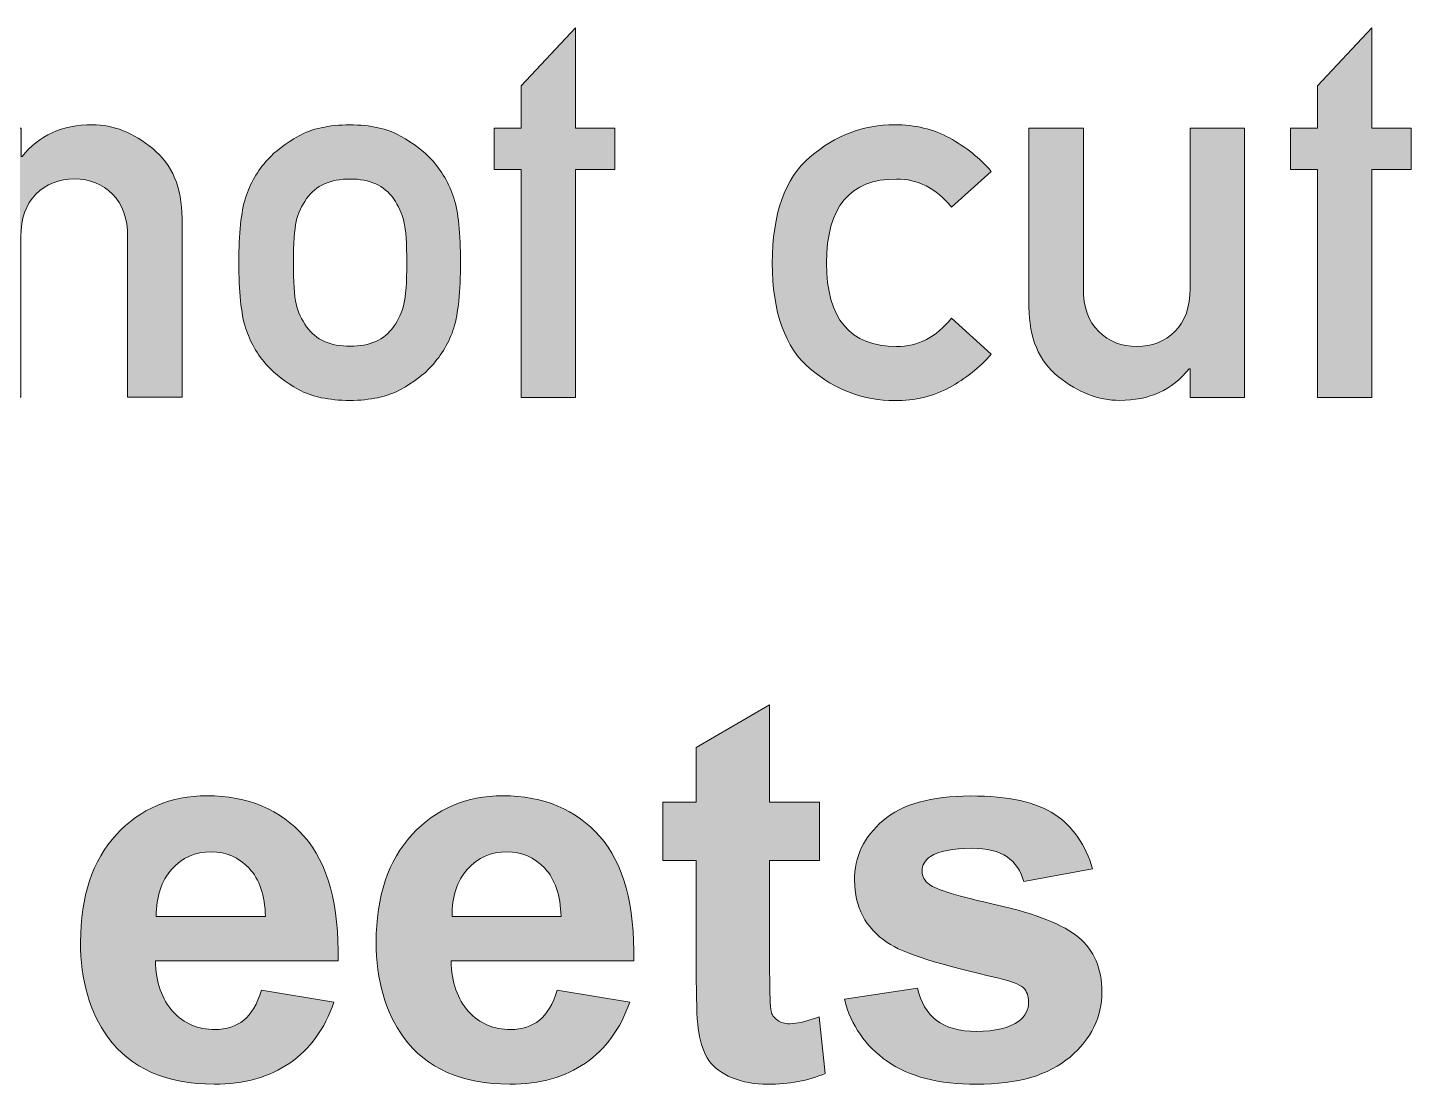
# Model space of a CAD drawing. Header units: inches. Extents: x 247 to 2765, y -1897 to -1110.
# Drawn here: x 703.53 to 714.54, y -1868.62 to -1860.2 of the extents above; entities that cross this region are included whole.
import ezdxf

# ---------------------------------------------------------------- set-up
doc = ezdxf.new("R2010")
doc.units = ezdxf.units.IN
doc.header["$MEASUREMENT"] = 0
doc.layers.add('Layer 1', color=7, linetype='Continuous')

# ---------------------------------------------------------------- blocks, each defined once
blk = doc.blocks.new('block 46')
at = {"layer": 'Layer 1', "true_color": 0x010202}
h = blk.add_hatch(color=98, dxfattribs=at)
h.dxf.hatch_style = 2
h.paths.add_polyline_path([(707.456, -1863.151), (707.456, -1861.334), (707.241, -1861.334), (707.241, -1861.004), (707.456, -1861.004), (707.456, -1860.667), (707.888, -1860.205), (707.888, -1861.004), (708.203, -1861.004), (708.203, -1861.334), (707.888, -1861.334), (707.888, -1863.151)])
h = blk.add_hatch(color=98, dxfattribs=at)
h.dxf.hatch_style = 2
h.paths.add_polyline_path([(713.797, -1863.151), (713.797, -1861.334), (713.582, -1861.334), (713.582, -1861.004), (713.797, -1861.004), (713.797, -1860.667), (714.229, -1860.205), (714.229, -1861.004), (714.544, -1861.004), (714.544, -1861.334), (714.229, -1861.334), (714.229, -1863.151)])
h = blk.add_hatch(color=98, dxfattribs=at)
h.dxf.hatch_style = 2
edge = h.paths.add_edge_path()
edge.add_spline(control_points=[(703.042, -1863.149), (703.042, -1863.149), (703.042, -1861.004), (703.042, -1861.004), (703.042, -1861.004), (703.475, -1861.004), (703.475, -1861.004), (703.475, -1861.004), (703.475, -1861.232), (703.475, -1861.232), (703.475, -1861.232), (703.482, -1861.232), (703.482, -1861.232), (703.616, -1861.063), (703.802, -1860.978), (704.041, -1860.978), (704.209, -1860.978), (704.369, -1861.041), (704.523, -1861.168), (704.677, -1861.294), (704.756, -1861.479), (704.756, -1861.721), (704.756, -1861.721), (704.756, -1863.147), (704.756, -1863.147), (704.756, -1863.147), (704.323, -1863.147), (704.323, -1863.147), (704.323, -1863.147), (704.323, -1861.871), (704.323, -1861.871), (704.323, -1861.726), (704.283, -1861.613), (704.202, -1861.531), (704.121, -1861.45), (704.021, -1861.409), (703.901, -1861.409), (703.776, -1861.409), (703.673, -1861.449), (703.593, -1861.531), (703.512, -1861.612), (703.473, -1861.726), (703.473, -1861.871), (703.473, -1861.871), (703.473, -1863.147), (703.473, -1863.147), (703.473, -1863.147), (703.041, -1863.147), (703.041, -1863.147), (703.041, -1863.147), (703.041, -1863.149), (703.041, -1863.149), (703.041, -1863.149), (703.042, -1863.149), (703.042, -1863.149), (703.042, -1863.149), (703.042, -1863.149), (703.042, -1863.149)], knot_values=[0, 0, 0, 0, 1, 1, 1, 2, 2, 2, 3, 3, 3, 4, 4, 4, 5, 5, 5, 6, 6, 6, 7, 7, 7, 8, 8, 8, 9, 9, 9, 10, 10, 10, 11, 11, 11, 12, 12, 12, 13, 13, 13, 14, 14, 14, 15, 15, 15, 16, 16, 16, 17, 17, 17, 18, 18, 18, 19, 19, 19, 19], degree=3, periodic=1)
h = blk.add_hatch(color=98, dxfattribs=at)
h.dxf.hatch_style = 2
edge = h.paths.add_edge_path()
edge.add_spline(control_points=[(705.208, -1862.073), (705.208, -1861.844), (705.226, -1861.672), (705.262, -1861.559), (705.298, -1861.447), (705.357, -1861.345), (705.439, -1861.254), (705.499, -1861.188), (705.58, -1861.127), (705.684, -1861.068), (705.788, -1861.009), (705.924, -1860.979), (706.092, -1860.979), (706.257, -1860.979), (706.393, -1861.009), (706.496, -1861.068), (706.601, -1861.127), (706.683, -1861.189), (706.742, -1861.254), (706.824, -1861.345), (706.883, -1861.447), (706.92, -1861.559), (706.957, -1861.672), (706.973, -1861.844), (706.973, -1862.073), (706.973, -1862.308), (706.955, -1862.481), (706.92, -1862.595), (706.885, -1862.709), (706.824, -1862.809), (706.742, -1862.901), (706.683, -1862.967), (706.601, -1863.028), (706.496, -1863.086), (706.391, -1863.144), (706.256, -1863.173), (706.092, -1863.173), (705.923, -1863.173), (705.788, -1863.144), (705.684, -1863.086), (705.58, -1863.028), (705.499, -1862.966), (705.439, -1862.901), (705.357, -1862.809), (705.298, -1862.708), (705.262, -1862.595), (705.226, -1862.482), (705.208, -1862.308), (705.208, -1862.073)], knot_values=[0, 0, 0, 0, 1, 1, 1, 2, 2, 2, 3, 3, 3, 4, 4, 4, 5, 5, 5, 6, 6, 6, 7, 7, 7, 8, 8, 8, 9, 9, 9, 10, 10, 10, 11, 11, 11, 12, 12, 12, 13, 13, 13, 14, 14, 14, 15, 15, 15, 16, 16, 16, 16], degree=3, periodic=1)
edge = h.paths.add_edge_path()
edge.add_spline(control_points=[(706.546, -1862.079), (706.546, -1861.923), (706.539, -1861.813), (706.523, -1861.749), (706.507, -1861.685), (706.479, -1861.624), (706.441, -1861.566), (706.366, -1861.462), (706.25, -1861.41), (706.095, -1861.41), (705.937, -1861.41), (705.821, -1861.462), (705.748, -1861.566), (705.707, -1861.624), (705.68, -1861.685), (705.665, -1861.749), (705.651, -1861.813), (705.643, -1861.92), (705.643, -1862.073), (705.643, -1862.23), (705.65, -1862.342), (705.665, -1862.405), (705.68, -1862.469), (705.707, -1862.53), (705.748, -1862.586), (705.821, -1862.691), (705.937, -1862.742), (706.095, -1862.742), (706.25, -1862.742), (706.367, -1862.691), (706.441, -1862.586), (706.479, -1862.53), (706.508, -1862.47), (706.523, -1862.406), (706.537, -1862.343), (706.546, -1862.234), (706.546, -1862.079)], knot_values=[0, 0, 0, 0, 1, 1, 1, 2, 2, 2, 3, 3, 3, 4, 4, 4, 5, 5, 5, 6, 6, 6, 7, 7, 7, 8, 8, 8, 9, 9, 9, 10, 10, 10, 11, 11, 11, 12, 12, 12, 12], degree=3, periodic=1)
h = blk.add_hatch(color=98, dxfattribs=at)
h.dxf.hatch_style = 2
edge = h.paths.add_edge_path()
edge.add_spline(control_points=[(710.882, -1862.519), (710.882, -1862.519), (711.2, -1862.804), (711.2, -1862.804), (711.106, -1862.912), (710.995, -1863), (710.867, -1863.07), (710.739, -1863.14), (710.592, -1863.175), (710.43, -1863.175), (710.182, -1863.175), (709.958, -1863.09), (709.757, -1862.921), (709.558, -1862.752), (709.456, -1862.472), (709.456, -1862.079), (709.456, -1861.686), (709.557, -1861.405), (709.757, -1861.234), (709.958, -1861.063), (710.182, -1860.978), (710.43, -1860.978), (710.592, -1860.978), (710.739, -1861.013), (710.867, -1861.083), (710.995, -1861.154), (711.107, -1861.242), (711.2, -1861.35), (711.2, -1861.35), (710.882, -1861.633), (710.882, -1861.633), (710.761, -1861.484), (710.615, -1861.41), (710.446, -1861.41), (710.074, -1861.41), (709.888, -1861.632), (709.888, -1862.079), (709.888, -1862.522), (710.074, -1862.744), (710.446, -1862.744), (710.617, -1862.744), (710.763, -1862.669), (710.882, -1862.519)], knot_values=[0, 0, 0, 0, 1, 1, 1, 2, 2, 2, 3, 3, 3, 4, 4, 4, 5, 5, 5, 6, 6, 6, 7, 7, 7, 8, 8, 8, 9, 9, 9, 10, 10, 10, 11, 11, 11, 12, 12, 12, 13, 13, 13, 14, 14, 14, 14], degree=3, periodic=1)
h = blk.add_hatch(color=98, dxfattribs=at)
h.dxf.hatch_style = 2
edge = h.paths.add_edge_path()
edge.add_spline(control_points=[(711.5, -1862.43), (711.5, -1862.43), (711.5, -1861.004), (711.5, -1861.004), (711.5, -1861.004), (711.933, -1861.004), (711.933, -1861.004), (711.933, -1861.004), (711.933, -1862.283), (711.933, -1862.283), (711.933, -1862.429), (711.973, -1862.542), (712.055, -1862.624), (712.136, -1862.704), (712.238, -1862.744), (712.36, -1862.744), (712.481, -1862.744), (712.581, -1862.704), (712.662, -1862.624), (712.743, -1862.543), (712.783, -1862.429), (712.783, -1862.283), (712.783, -1862.283), (712.783, -1861.004), (712.783, -1861.004), (712.783, -1861.004), (713.216, -1861.004), (713.216, -1861.004), (713.216, -1861.004), (713.216, -1863.149), (713.216, -1863.149), (713.216, -1863.149), (712.783, -1863.149), (712.783, -1863.149), (712.783, -1863.149), (712.783, -1862.921), (712.783, -1862.921), (712.783, -1862.921), (712.775, -1862.921), (712.775, -1862.921), (712.642, -1863.09), (712.458, -1863.173), (712.222, -1863.173), (712.053, -1863.173), (711.891, -1863.11), (711.735, -1862.985), (711.578, -1862.859), (711.5, -1862.674), (711.5, -1862.43)], knot_values=[0, 0, 0, 0, 1, 1, 1, 2, 2, 2, 3, 3, 3, 4, 4, 4, 5, 5, 5, 6, 6, 6, 7, 7, 7, 8, 8, 8, 9, 9, 9, 10, 10, 10, 11, 11, 11, 12, 12, 12, 13, 13, 13, 14, 14, 14, 15, 15, 15, 16, 16, 16, 16], degree=3, periodic=1)
at = {"layer": 'Layer 1', "lineweight": 0}
for points in [[(707.456, -1863.151), (707.456, -1861.334), (707.241, -1861.334), (707.241, -1861.004), (707.456, -1861.004), (707.456, -1860.667), (707.888, -1860.205), (707.888, -1861.004), (708.203, -1861.004), (708.203, -1861.334), (707.888, -1861.334), (707.888, -1863.151), (707.456, -1863.151), (707.456, -1863.151)], [(713.797, -1863.151), (713.797, -1861.334), (713.582, -1861.334), (713.582, -1861.004), (713.797, -1861.004), (713.797, -1860.667), (714.229, -1860.205), (714.229, -1861.004), (714.544, -1861.004), (714.544, -1861.334), (714.229, -1861.334), (714.229, -1863.151), (713.797, -1863.151), (713.797, -1863.151)]]:
    blk.add_lwpolyline(points, dxfattribs=at)
for points, knots in [([(703.042, -1863.149), (703.042, -1863.149), (703.042, -1861.004), (703.042, -1861.004), (703.042, -1861.004), (703.475, -1861.004), (703.475, -1861.004), (703.475, -1861.004), (703.475, -1861.232), (703.475, -1861.232), (703.475, -1861.232), (703.482, -1861.232), (703.482, -1861.232), (703.616, -1861.063), (703.802, -1860.978), (704.041, -1860.978), (704.209, -1860.978), (704.369, -1861.041), (704.523, -1861.168), (704.677, -1861.294), (704.756, -1861.479), (704.756, -1861.721), (704.756, -1861.721), (704.756, -1863.147), (704.756, -1863.147), (704.756, -1863.147), (704.323, -1863.147), (704.323, -1863.147), (704.323, -1863.147), (704.323, -1861.871), (704.323, -1861.871), (704.323, -1861.726), (704.283, -1861.613), (704.202, -1861.531), (704.121, -1861.45), (704.021, -1861.409), (703.901, -1861.409), (703.776, -1861.409), (703.673, -1861.449), (703.593, -1861.531), (703.512, -1861.612), (703.473, -1861.726), (703.473, -1861.871), (703.473, -1861.871), (703.473, -1863.147), (703.473, -1863.147), (703.473, -1863.147), (703.041, -1863.147), (703.041, -1863.147), (703.041, -1863.147), (703.041, -1863.149), (703.041, -1863.149), (703.041, -1863.149), (703.042, -1863.149), (703.042, -1863.149), (703.042, -1863.149), (703.042, -1863.149), (703.042, -1863.149)], [0, 0, 0, 0, 1, 1, 1, 2, 2, 2, 3, 3, 3, 4, 4, 4, 5, 5, 5, 6, 6, 6, 7, 7, 7, 8, 8, 8, 9, 9, 9, 10, 10, 10, 11, 11, 11, 12, 12, 12, 13, 13, 13, 14, 14, 14, 15, 15, 15, 16, 16, 16, 17, 17, 17, 18, 18, 18, 19, 19, 19, 19]), ([(705.208, -1862.073), (705.208, -1861.844), (705.226, -1861.672), (705.262, -1861.559), (705.298, -1861.447), (705.357, -1861.345), (705.439, -1861.254), (705.499, -1861.188), (705.58, -1861.127), (705.684, -1861.068), (705.788, -1861.009), (705.924, -1860.979), (706.092, -1860.979), (706.257, -1860.979), (706.393, -1861.009), (706.496, -1861.068), (706.601, -1861.127), (706.683, -1861.189), (706.742, -1861.254), (706.824, -1861.345), (706.883, -1861.447), (706.92, -1861.559), (706.957, -1861.672), (706.973, -1861.844), (706.973, -1862.073), (706.973, -1862.308), (706.955, -1862.481), (706.92, -1862.595), (706.885, -1862.709), (706.824, -1862.809), (706.742, -1862.901), (706.683, -1862.967), (706.601, -1863.028), (706.496, -1863.086), (706.391, -1863.144), (706.256, -1863.173), (706.092, -1863.173), (705.923, -1863.173), (705.788, -1863.144), (705.684, -1863.086), (705.58, -1863.028), (705.499, -1862.966), (705.439, -1862.901), (705.357, -1862.809), (705.298, -1862.708), (705.262, -1862.595), (705.226, -1862.482), (705.208, -1862.308), (705.208, -1862.073)], [0, 0, 0, 0, 1, 1, 1, 2, 2, 2, 3, 3, 3, 4, 4, 4, 5, 5, 5, 6, 6, 6, 7, 7, 7, 8, 8, 8, 9, 9, 9, 10, 10, 10, 11, 11, 11, 12, 12, 12, 13, 13, 13, 14, 14, 14, 15, 15, 15, 16, 16, 16, 16]), ([(710.882, -1862.519), (710.882, -1862.519), (711.2, -1862.804), (711.2, -1862.804), (711.106, -1862.912), (710.995, -1863), (710.867, -1863.07), (710.739, -1863.14), (710.592, -1863.175), (710.43, -1863.175), (710.182, -1863.175), (709.958, -1863.09), (709.757, -1862.921), (709.558, -1862.752), (709.456, -1862.472), (709.456, -1862.079), (709.456, -1861.686), (709.557, -1861.405), (709.757, -1861.234), (709.958, -1861.063), (710.182, -1860.978), (710.43, -1860.978), (710.592, -1860.978), (710.739, -1861.013), (710.867, -1861.083), (710.995, -1861.154), (711.107, -1861.242), (711.2, -1861.35), (711.2, -1861.35), (710.882, -1861.633), (710.882, -1861.633), (710.761, -1861.484), (710.615, -1861.41), (710.446, -1861.41), (710.074, -1861.41), (709.888, -1861.632), (709.888, -1862.079), (709.888, -1862.522), (710.074, -1862.744), (710.446, -1862.744), (710.617, -1862.744), (710.763, -1862.669), (710.882, -1862.519)], [0, 0, 0, 0, 1, 1, 1, 2, 2, 2, 3, 3, 3, 4, 4, 4, 5, 5, 5, 6, 6, 6, 7, 7, 7, 8, 8, 8, 9, 9, 9, 10, 10, 10, 11, 11, 11, 12, 12, 12, 13, 13, 13, 14, 14, 14, 14]), ([(711.5, -1862.43), (711.5, -1862.43), (711.5, -1861.004), (711.5, -1861.004), (711.5, -1861.004), (711.933, -1861.004), (711.933, -1861.004), (711.933, -1861.004), (711.933, -1862.283), (711.933, -1862.283), (711.933, -1862.429), (711.973, -1862.542), (712.055, -1862.624), (712.136, -1862.704), (712.238, -1862.744), (712.36, -1862.744), (712.481, -1862.744), (712.581, -1862.704), (712.662, -1862.624), (712.743, -1862.543), (712.783, -1862.429), (712.783, -1862.283), (712.783, -1862.283), (712.783, -1861.004), (712.783, -1861.004), (712.783, -1861.004), (713.216, -1861.004), (713.216, -1861.004), (713.216, -1861.004), (713.216, -1863.149), (713.216, -1863.149), (713.216, -1863.149), (712.783, -1863.149), (712.783, -1863.149), (712.783, -1863.149), (712.783, -1862.921), (712.783, -1862.921), (712.783, -1862.921), (712.775, -1862.921), (712.775, -1862.921), (712.642, -1863.09), (712.458, -1863.173), (712.222, -1863.173), (712.053, -1863.173), (711.891, -1863.11), (711.735, -1862.985), (711.578, -1862.859), (711.5, -1862.674), (711.5, -1862.43)], [0, 0, 0, 0, 1, 1, 1, 2, 2, 2, 3, 3, 3, 4, 4, 4, 5, 5, 5, 6, 6, 6, 7, 7, 7, 8, 8, 8, 9, 9, 9, 10, 10, 10, 11, 11, 11, 12, 12, 12, 13, 13, 13, 14, 14, 14, 15, 15, 15, 16, 16, 16, 16]), ([(706.546, -1862.079), (706.546, -1861.923), (706.539, -1861.813), (706.523, -1861.749), (706.507, -1861.685), (706.479, -1861.624), (706.441, -1861.566), (706.366, -1861.462), (706.25, -1861.41), (706.095, -1861.41), (705.937, -1861.41), (705.821, -1861.462), (705.748, -1861.566), (705.707, -1861.624), (705.68, -1861.685), (705.665, -1861.749), (705.651, -1861.813), (705.643, -1861.92), (705.643, -1862.073), (705.643, -1862.23), (705.65, -1862.342), (705.665, -1862.405), (705.68, -1862.469), (705.707, -1862.53), (705.748, -1862.586), (705.821, -1862.691), (705.937, -1862.742), (706.095, -1862.742), (706.25, -1862.742), (706.367, -1862.691), (706.441, -1862.586), (706.479, -1862.53), (706.508, -1862.47), (706.523, -1862.406), (706.537, -1862.343), (706.546, -1862.234), (706.546, -1862.079)], [0, 0, 0, 0, 1, 1, 1, 2, 2, 2, 3, 3, 3, 4, 4, 4, 5, 5, 5, 6, 6, 6, 7, 7, 7, 8, 8, 8, 9, 9, 9, 10, 10, 10, 11, 11, 11, 12, 12, 12, 12])]:
    blk.add_open_spline(points, degree=3, knots=knots, dxfattribs=at)
blk = doc.blocks.new('block 47')
at = {"layer": 'Layer 1', "true_color": 0x010202}
h = blk.add_hatch(color=98, dxfattribs=at)
h.dxf.hatch_style = 2
edge = h.paths.add_edge_path()
edge.add_spline(control_points=[(709.831, -1866.373), (709.831, -1866.373), (709.831, -1866.836), (709.831, -1866.836), (709.831, -1866.836), (709.435, -1866.836), (709.435, -1866.836), (709.435, -1866.836), (709.435, -1867.722), (709.435, -1867.722), (709.435, -1867.901), (709.439, -1868.006), (709.446, -1868.036), (709.453, -1868.065), (709.47, -1868.089), (709.497, -1868.109), (709.524, -1868.128), (709.557, -1868.137), (709.595, -1868.137), (709.649, -1868.137), (709.726, -1868.119), (709.828, -1868.082), (709.828, -1868.082), (709.878, -1868.532), (709.878, -1868.532), (709.743, -1868.59), (709.591, -1868.619), (709.419, -1868.619), (709.314, -1868.619), (709.22, -1868.601), (709.136, -1868.567), (709.052, -1868.532), (708.99, -1868.486), (708.951, -1868.43), (708.912, -1868.375), (708.885, -1868.299), (708.871, -1868.203), (708.858, -1868.136), (708.851, -1867.999), (708.851, -1867.793), (708.851, -1867.793), (708.851, -1866.836), (708.851, -1866.836), (708.851, -1866.836), (708.584, -1866.836), (708.584, -1866.836), (708.584, -1866.836), (708.584, -1866.373), (708.584, -1866.373), (708.584, -1866.373), (708.851, -1866.373), (708.851, -1866.373), (708.851, -1866.373), (708.851, -1865.937), (708.851, -1865.937), (708.851, -1865.937), (709.434, -1865.598), (709.434, -1865.598), (709.434, -1865.598), (709.434, -1866.373), (709.434, -1866.373), (709.434, -1866.373), (709.831, -1866.373), (709.831, -1866.373), (709.831, -1866.373), (709.831, -1866.373), (709.831, -1866.373)], knot_values=[0, 0, 0, 0, 1, 1, 1, 2, 2, 2, 3, 3, 3, 4, 4, 4, 5, 5, 5, 6, 6, 6, 7, 7, 7, 8, 8, 8, 9, 9, 9, 10, 10, 10, 11, 11, 11, 12, 12, 12, 13, 13, 13, 14, 14, 14, 15, 15, 15, 16, 16, 16, 17, 17, 17, 18, 18, 18, 19, 19, 19, 20, 20, 20, 21, 21, 21, 22, 22, 22, 22], degree=3, periodic=1)
h = blk.add_hatch(color=98, dxfattribs=at)
h.dxf.hatch_style = 2
edge = h.paths.add_edge_path()
edge.add_spline(control_points=[(705.388, -1867.87), (705.388, -1867.87), (705.966, -1867.966), (705.966, -1867.966), (705.892, -1868.179), (705.774, -1868.34), (705.614, -1868.45), (705.453, -1868.561), (705.254, -1868.618), (705.011, -1868.618), (704.63, -1868.618), (704.347, -1868.493), (704.165, -1868.243), (704.021, -1868.044), (703.948, -1867.792), (703.948, -1867.486), (703.948, -1867.123), (704.043, -1866.837), (704.233, -1866.631), (704.424, -1866.425), (704.665, -1866.322), (704.955, -1866.322), (705.282, -1866.322), (705.539, -1866.431), (705.728, -1866.645), (705.917, -1866.86), (706.007, -1867.192), (705.999, -1867.637), (705.999, -1867.637), (704.544, -1867.637), (704.544, -1867.637), (704.549, -1867.809), (704.595, -1867.944), (704.684, -1868.04), (704.773, -1868.136), (704.885, -1868.183), (705.018, -1868.183), (705.11, -1868.183), (705.186, -1868.159), (705.247, -1868.109), (705.309, -1868.059), (705.355, -1867.98), (705.388, -1867.87)], knot_values=[0, 0, 0, 0, 1, 1, 1, 2, 2, 2, 3, 3, 3, 4, 4, 4, 5, 5, 5, 6, 6, 6, 7, 7, 7, 8, 8, 8, 9, 9, 9, 10, 10, 10, 11, 11, 11, 12, 12, 12, 13, 13, 13, 14, 14, 14, 14], degree=3, periodic=1)
edge = h.paths.add_edge_path()
edge.add_spline(control_points=[(705.42, -1867.283), (705.416, -1867.114), (705.373, -1866.986), (705.29, -1866.899), (705.209, -1866.811), (705.107, -1866.768), (704.989, -1866.768), (704.862, -1866.768), (704.757, -1866.814), (704.674, -1866.907), (704.591, -1866.999), (704.55, -1867.124), (704.551, -1867.283), (704.551, -1867.283), (705.42, -1867.283), (705.42, -1867.283)], knot_values=[0, 0, 0, 0, 1, 1, 1, 2, 2, 2, 3, 3, 3, 4, 4, 4, 5, 5, 5, 5], degree=3, periodic=1)
h = blk.add_hatch(color=98, dxfattribs=at)
h.dxf.hatch_style = 2
edge = h.paths.add_edge_path()
edge.add_spline(control_points=[(707.742, -1867.87), (707.742, -1867.87), (708.321, -1867.966), (708.321, -1867.966), (708.246, -1868.179), (708.128, -1868.34), (707.968, -1868.45), (707.808, -1868.561), (707.608, -1868.618), (707.366, -1868.618), (706.984, -1868.618), (706.701, -1868.493), (706.519, -1868.243), (706.375, -1868.044), (706.302, -1867.792), (706.302, -1867.486), (706.302, -1867.123), (706.398, -1866.837), (706.588, -1866.631), (706.778, -1866.425), (707.02, -1866.322), (707.31, -1866.322), (707.637, -1866.322), (707.893, -1866.431), (708.082, -1866.645), (708.271, -1866.86), (708.361, -1867.192), (708.353, -1867.637), (708.353, -1867.637), (706.898, -1867.637), (706.898, -1867.637), (706.903, -1867.809), (706.95, -1867.944), (707.038, -1868.04), (707.127, -1868.136), (707.239, -1868.183), (707.373, -1868.183), (707.464, -1868.183), (707.54, -1868.159), (707.602, -1868.109), (707.663, -1868.059), (707.71, -1867.98), (707.742, -1867.87)], knot_values=[0, 0, 0, 0, 1, 1, 1, 2, 2, 2, 3, 3, 3, 4, 4, 4, 5, 5, 5, 6, 6, 6, 7, 7, 7, 8, 8, 8, 9, 9, 9, 10, 10, 10, 11, 11, 11, 12, 12, 12, 13, 13, 13, 14, 14, 14, 14], degree=3, periodic=1)
edge = h.paths.add_edge_path()
edge.add_spline(control_points=[(707.774, -1867.283), (707.77, -1867.114), (707.726, -1866.986), (707.644, -1866.899), (707.562, -1866.811), (707.461, -1866.768), (707.343, -1866.768), (707.217, -1866.768), (707.113, -1866.814), (707.029, -1866.907), (706.945, -1866.999), (706.904, -1867.124), (706.906, -1867.283), (706.906, -1867.283), (707.774, -1867.283), (707.774, -1867.283)], knot_values=[0, 0, 0, 0, 1, 1, 1, 2, 2, 2, 3, 3, 3, 4, 4, 4, 5, 5, 5, 5], degree=3, periodic=1)
h = blk.add_hatch(color=98, dxfattribs=at)
h.dxf.hatch_style = 2
edge = h.paths.add_edge_path()
edge.add_spline(control_points=[(710.03, -1867.942), (710.03, -1867.942), (710.612, -1867.853), (710.612, -1867.853), (710.637, -1867.965), (710.688, -1868.052), (710.763, -1868.11), (710.84, -1868.169), (710.946, -1868.198), (711.081, -1868.198), (711.232, -1868.198), (711.344, -1868.17), (711.42, -1868.116), (711.472, -1868.078), (711.497, -1868.025), (711.497, -1867.961), (711.497, -1867.917), (711.484, -1867.88), (711.456, -1867.851), (711.428, -1867.824), (711.362, -1867.799), (711.261, -1867.774), (710.794, -1867.67), (710.496, -1867.576), (710.371, -1867.49), (710.198, -1867.372), (710.111, -1867.207), (710.111, -1866.997), (710.111, -1866.807), (710.186, -1866.647), (710.338, -1866.519), (710.488, -1866.389), (710.721, -1866.323), (711.035, -1866.323), (711.337, -1866.323), (711.559, -1866.373), (711.705, -1866.47), (711.851, -1866.567), (711.951, -1866.713), (712.006, -1866.904), (712.006, -1866.904), (711.459, -1867.005), (711.459, -1867.005), (711.435, -1866.92), (711.391, -1866.853), (711.325, -1866.808), (711.258, -1866.762), (711.166, -1866.74), (711.045, -1866.74), (710.891, -1866.74), (710.783, -1866.763), (710.715, -1866.805), (710.671, -1866.836), (710.649, -1866.874), (710.649, -1866.922), (710.649, -1866.964), (710.669, -1867), (710.707, -1867.029), (710.758, -1867.066), (710.94, -1867.123), (711.249, -1867.193), (711.558, -1867.262), (711.773, -1867.348), (711.897, -1867.45), (712.019, -1867.553), (712.08, -1867.697), (712.08, -1867.883), (712.08, -1868.083), (711.996, -1868.258), (711.827, -1868.402), (711.658, -1868.547), (711.41, -1868.619), (711.082, -1868.619), (710.782, -1868.619), (710.545, -1868.558), (710.371, -1868.436), (710.197, -1868.314), (710.083, -1868.15), (710.03, -1867.942)], knot_values=[0, 0, 0, 0, 1, 1, 1, 2, 2, 2, 3, 3, 3, 4, 4, 4, 5, 5, 5, 6, 6, 6, 7, 7, 7, 8, 8, 8, 9, 9, 9, 10, 10, 10, 11, 11, 11, 12, 12, 12, 13, 13, 13, 14, 14, 14, 15, 15, 15, 16, 16, 16, 17, 17, 17, 18, 18, 18, 19, 19, 19, 20, 20, 20, 21, 21, 21, 22, 22, 22, 23, 23, 23, 24, 24, 24, 25, 25, 25, 26, 26, 26, 26], degree=3, periodic=1)
at = {"layer": 'Layer 1', "lineweight": 0}
for points, knots in [([(709.831, -1866.373), (709.831, -1866.373), (709.831, -1866.836), (709.831, -1866.836), (709.831, -1866.836), (709.435, -1866.836), (709.435, -1866.836), (709.435, -1866.836), (709.435, -1867.722), (709.435, -1867.722), (709.435, -1867.901), (709.439, -1868.006), (709.446, -1868.036), (709.453, -1868.065), (709.47, -1868.089), (709.497, -1868.109), (709.524, -1868.128), (709.557, -1868.137), (709.595, -1868.137), (709.649, -1868.137), (709.726, -1868.119), (709.828, -1868.082), (709.828, -1868.082), (709.878, -1868.532), (709.878, -1868.532), (709.743, -1868.59), (709.591, -1868.619), (709.419, -1868.619), (709.314, -1868.619), (709.22, -1868.601), (709.136, -1868.567), (709.052, -1868.532), (708.99, -1868.486), (708.951, -1868.43), (708.912, -1868.375), (708.885, -1868.299), (708.871, -1868.203), (708.858, -1868.136), (708.851, -1867.999), (708.851, -1867.793), (708.851, -1867.793), (708.851, -1866.836), (708.851, -1866.836), (708.851, -1866.836), (708.584, -1866.836), (708.584, -1866.836), (708.584, -1866.836), (708.584, -1866.373), (708.584, -1866.373), (708.584, -1866.373), (708.851, -1866.373), (708.851, -1866.373), (708.851, -1866.373), (708.851, -1865.937), (708.851, -1865.937), (708.851, -1865.937), (709.434, -1865.598), (709.434, -1865.598), (709.434, -1865.598), (709.434, -1866.373), (709.434, -1866.373), (709.434, -1866.373), (709.831, -1866.373), (709.831, -1866.373), (709.831, -1866.373), (709.831, -1866.373), (709.831, -1866.373)], [0, 0, 0, 0, 1, 1, 1, 2, 2, 2, 3, 3, 3, 4, 4, 4, 5, 5, 5, 6, 6, 6, 7, 7, 7, 8, 8, 8, 9, 9, 9, 10, 10, 10, 11, 11, 11, 12, 12, 12, 13, 13, 13, 14, 14, 14, 15, 15, 15, 16, 16, 16, 17, 17, 17, 18, 18, 18, 19, 19, 19, 20, 20, 20, 21, 21, 21, 22, 22, 22, 22]), ([(705.388, -1867.87), (705.388, -1867.87), (705.966, -1867.966), (705.966, -1867.966), (705.892, -1868.179), (705.774, -1868.34), (705.614, -1868.45), (705.453, -1868.561), (705.254, -1868.618), (705.011, -1868.618), (704.63, -1868.618), (704.347, -1868.493), (704.165, -1868.243), (704.021, -1868.044), (703.948, -1867.792), (703.948, -1867.486), (703.948, -1867.123), (704.043, -1866.837), (704.233, -1866.631), (704.424, -1866.425), (704.665, -1866.322), (704.955, -1866.322), (705.282, -1866.322), (705.539, -1866.431), (705.728, -1866.645), (705.917, -1866.86), (706.007, -1867.192), (705.999, -1867.637), (705.999, -1867.637), (704.544, -1867.637), (704.544, -1867.637), (704.549, -1867.809), (704.595, -1867.944), (704.684, -1868.04), (704.773, -1868.136), (704.885, -1868.183), (705.018, -1868.183), (705.11, -1868.183), (705.186, -1868.159), (705.247, -1868.109), (705.309, -1868.059), (705.355, -1867.98), (705.388, -1867.87)], [0, 0, 0, 0, 1, 1, 1, 2, 2, 2, 3, 3, 3, 4, 4, 4, 5, 5, 5, 6, 6, 6, 7, 7, 7, 8, 8, 8, 9, 9, 9, 10, 10, 10, 11, 11, 11, 12, 12, 12, 13, 13, 13, 14, 14, 14, 14]), ([(707.742, -1867.87), (707.742, -1867.87), (708.321, -1867.966), (708.321, -1867.966), (708.246, -1868.179), (708.128, -1868.34), (707.968, -1868.45), (707.808, -1868.561), (707.608, -1868.618), (707.366, -1868.618), (706.984, -1868.618), (706.701, -1868.493), (706.519, -1868.243), (706.375, -1868.044), (706.302, -1867.792), (706.302, -1867.486), (706.302, -1867.123), (706.398, -1866.837), (706.588, -1866.631), (706.778, -1866.425), (707.02, -1866.322), (707.31, -1866.322), (707.637, -1866.322), (707.893, -1866.431), (708.082, -1866.645), (708.271, -1866.86), (708.361, -1867.192), (708.353, -1867.637), (708.353, -1867.637), (706.898, -1867.637), (706.898, -1867.637), (706.903, -1867.809), (706.95, -1867.944), (707.038, -1868.04), (707.127, -1868.136), (707.239, -1868.183), (707.373, -1868.183), (707.464, -1868.183), (707.54, -1868.159), (707.602, -1868.109), (707.663, -1868.059), (707.71, -1867.98), (707.742, -1867.87)], [0, 0, 0, 0, 1, 1, 1, 2, 2, 2, 3, 3, 3, 4, 4, 4, 5, 5, 5, 6, 6, 6, 7, 7, 7, 8, 8, 8, 9, 9, 9, 10, 10, 10, 11, 11, 11, 12, 12, 12, 13, 13, 13, 14, 14, 14, 14]), ([(710.03, -1867.942), (710.03, -1867.942), (710.612, -1867.853), (710.612, -1867.853), (710.637, -1867.965), (710.688, -1868.052), (710.763, -1868.11), (710.84, -1868.169), (710.946, -1868.198), (711.081, -1868.198), (711.232, -1868.198), (711.344, -1868.17), (711.42, -1868.116), (711.472, -1868.078), (711.497, -1868.025), (711.497, -1867.961), (711.497, -1867.917), (711.484, -1867.88), (711.456, -1867.851), (711.428, -1867.824), (711.362, -1867.799), (711.261, -1867.774), (710.794, -1867.67), (710.496, -1867.576), (710.371, -1867.49), (710.198, -1867.372), (710.111, -1867.207), (710.111, -1866.997), (710.111, -1866.807), (710.186, -1866.647), (710.338, -1866.519), (710.488, -1866.389), (710.721, -1866.323), (711.035, -1866.323), (711.337, -1866.323), (711.559, -1866.373), (711.705, -1866.47), (711.851, -1866.567), (711.951, -1866.713), (712.006, -1866.904), (712.006, -1866.904), (711.459, -1867.005), (711.459, -1867.005), (711.435, -1866.92), (711.391, -1866.853), (711.325, -1866.808), (711.258, -1866.762), (711.166, -1866.74), (711.045, -1866.74), (710.891, -1866.74), (710.783, -1866.763), (710.715, -1866.805), (710.671, -1866.836), (710.649, -1866.874), (710.649, -1866.922), (710.649, -1866.964), (710.669, -1867), (710.707, -1867.029), (710.758, -1867.066), (710.94, -1867.123), (711.249, -1867.193), (711.558, -1867.262), (711.773, -1867.348), (711.897, -1867.45), (712.019, -1867.553), (712.08, -1867.697), (712.08, -1867.883), (712.08, -1868.083), (711.996, -1868.258), (711.827, -1868.402), (711.658, -1868.547), (711.41, -1868.619), (711.082, -1868.619), (710.782, -1868.619), (710.545, -1868.558), (710.371, -1868.436), (710.197, -1868.314), (710.083, -1868.15), (710.03, -1867.942)], [0, 0, 0, 0, 1, 1, 1, 2, 2, 2, 3, 3, 3, 4, 4, 4, 5, 5, 5, 6, 6, 6, 7, 7, 7, 8, 8, 8, 9, 9, 9, 10, 10, 10, 11, 11, 11, 12, 12, 12, 13, 13, 13, 14, 14, 14, 15, 15, 15, 16, 16, 16, 17, 17, 17, 18, 18, 18, 19, 19, 19, 20, 20, 20, 21, 21, 21, 22, 22, 22, 23, 23, 23, 24, 24, 24, 25, 25, 25, 26, 26, 26, 26]), ([(705.42, -1867.283), (705.416, -1867.114), (705.373, -1866.986), (705.29, -1866.899), (705.209, -1866.811), (705.107, -1866.768), (704.989, -1866.768), (704.862, -1866.768), (704.757, -1866.814), (704.674, -1866.907), (704.591, -1866.999), (704.55, -1867.124), (704.551, -1867.283), (704.551, -1867.283), (705.42, -1867.283), (705.42, -1867.283)], [0, 0, 0, 0, 1, 1, 1, 2, 2, 2, 3, 3, 3, 4, 4, 4, 5, 5, 5, 5]), ([(707.774, -1867.283), (707.77, -1867.114), (707.726, -1866.986), (707.644, -1866.899), (707.562, -1866.811), (707.461, -1866.768), (707.343, -1866.768), (707.217, -1866.768), (707.113, -1866.814), (707.029, -1866.907), (706.945, -1866.999), (706.904, -1867.124), (706.906, -1867.283), (706.906, -1867.283), (707.774, -1867.283), (707.774, -1867.283)], [0, 0, 0, 0, 1, 1, 1, 2, 2, 2, 3, 3, 3, 4, 4, 4, 5, 5, 5, 5])]:
    blk.add_open_spline(points, degree=3, knots=knots, dxfattribs=at)
blk = doc.blocks.new('block 42')
at = {"layer": 'Layer 1'}
for name in ['block 46', 'block 47']:
    blk.add_blockref(name, (0, 0), dxfattribs=at)

msp = doc.modelspace()

# ---------------------------------------------------------------- block references
at = {"layer": 'Layer 1'}
msp.add_blockref('block 42', (0, 0), dxfattribs=at)

doc.saveas('drawing.dxf')
